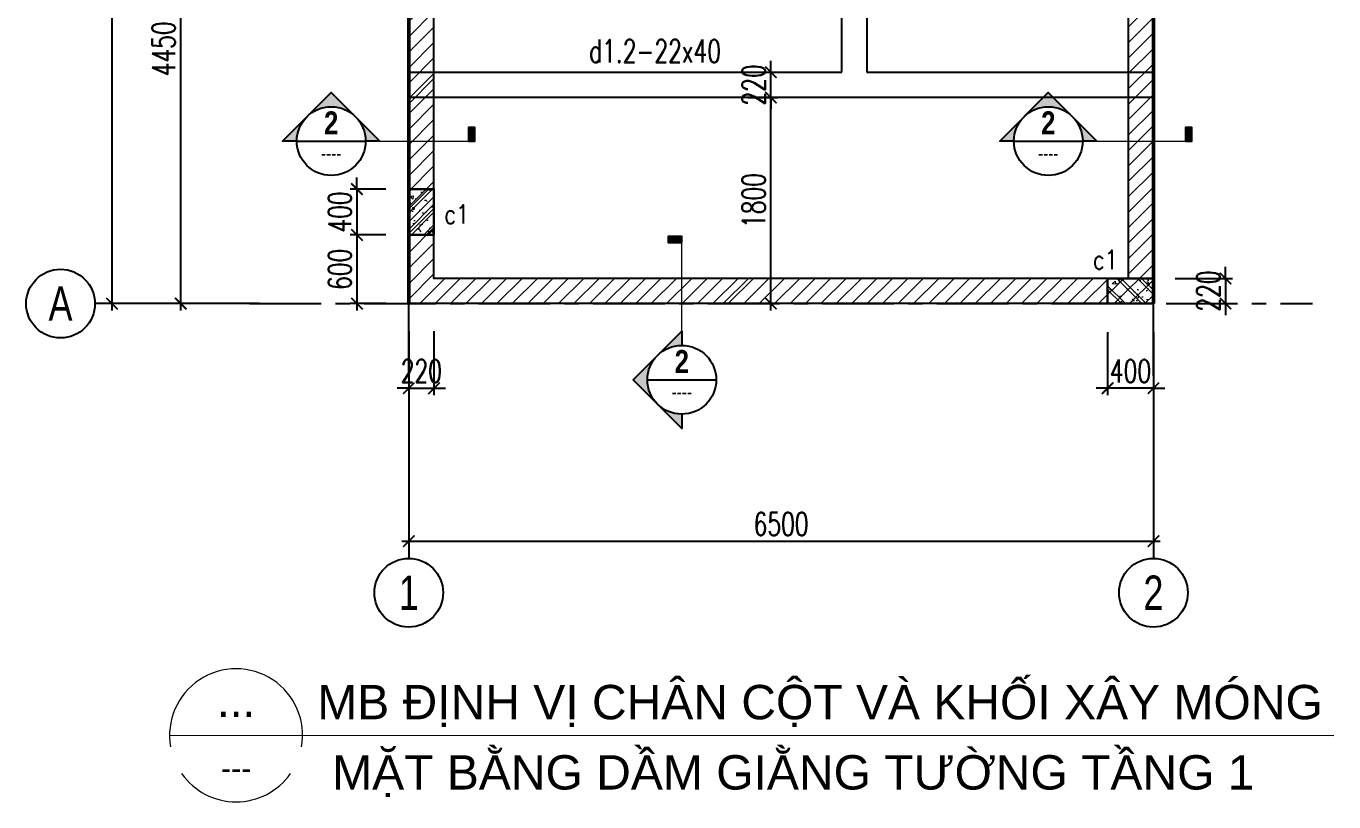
# Model space of a CAD drawing. Header units: millimetres. Extents: x -529861 to -223882, y -171969 to 61504.
# Drawn here: x -529861 to -518446, y 5233 to 12006 of the extents above; entities that cross this region are included whole.
import ezdxf
from ezdxf.enums import TextEntityAlignment as Align

# ---------------------------------------------------------------- set-up
doc = ezdxf.new("R2010")
doc.units = ezdxf.units.MM
doc.header["$LTSCALE"] = 5000
for name, pattern in [('CENTER', [2, 1.25, -0.25, 0.25, -0.25]), ('Dash', [6, 3, -3]), ('HIDDEN', [0.375, 0.25, -0.125])]:
    doc.linetypes.add(name, pattern=pattern)
doc.layers.get('Defpoints').update_dxf_attribs({"color": 143})
for name, color, linetype, lineweight in [('06- General text', 2, 'Continuous', 25), ('07- Hidden', 8, 'HIDDEN', 15), ('08- Note', 6, 'Continuous', 25), ('A-DETL-2', 1, 'Dash', 50), ('KC-COT-HATCH', 13, 'Continuous', 15), ('KC-COT-NETCAT', 2, 'Continuous', 30), ('S-Concrete', 4, 'Continuous', 25), ('S-dims', 8, 'Continuous', 18), ('S-hatch', 8, 'Continuous', 5), ('s-nomal', 32, 'Continuous', 25), ('S-text', 2, 'Continuous', 20), ('S-TEXT35', 3, 'Continuous', 30)]:
    doc.layers.add(name, color=color, linetype=linetype, lineweight=lineweight)
for name, color, linetype in [('KC ICC-COTVACH', 3, 'Continuous'), ('KCS_AXIS', 18, 'CENTER'), ('KCS_BORDER', 3, 'Continuous'), ('KCS_CHI', 1, 'Continuous'), ('KCS_DIM', 1, 'Continuous'), ('KCS_TEXT', 2, 'Continuous')]:
    doc.layers.add(name, color=color, linetype=linetype)
doc.styles.add('.VnArialH', font='')
doc.styles.add('Brief text', font='')
doc.styles.add('General text 1', font='')
doc.styles.add('s-text', font='vnsimli.shx', dxfattribs={"width": 0.7})
doc.styles.add('style1', font='arial.ttf', dxfattribs={"width": 0.75})
doc.styles.add('VNAVANTH', font='')
doc.styles.add('vnsimpli', font='vnsimli.shx', dxfattribs={"width": 0.65})
doc.styles.get('.VnArialH').set_extended_font_data('.VnArialH')
doc.styles.get('Brief text').set_extended_font_data('.VnHelvetInsH', bold=True)
doc.styles.get('General text 1').set_extended_font_data('.VnAvantH')
doc.styles.get('VNAVANTH').set_extended_font_data('.VnAvantH')
doc.dimstyles.new('1-100s', dxfattribs={"dimtxt": 200, "dimasz": 100, "dimexe": 60, "dimexo": 0, "dimgap": 50, "dimtad": 1, "dimdec": 0, "dimzin": 0, "dimdsep": 46, "dimtxsty": 's-text', "dimblk1": 'ARCHTICK', "dimblk2": 'ARCHTICK', "dimsah": 1, "dimcen": 80, "dimdle": 60, "dimclrd": 9, "dimclre": 9, "dimclrt": 2, "dimadec": 0, "dimazin": 0, "dimtfac": 0.0001, "dimtdec": 0, "dimtix": 1, "dimtmove": 1, "dimatfit": 3, "dimldrblk": 'ARCHTICK', "dimfxl": 200, "dimtolj": 1, "dimtzin": 0, "dimarcsym": 0})
pattern_1 = [(45, (173487.349945524, 123130.5743308549), (-2245.064030267288, 2245.064030267288), [])]
pattern_2 = [(45, (173487.349945524, 123130.5743308549), (-67.35192090801866, 67.35192090801866), [])]

# ---------------------------------------------------------------- blocks, each defined once
blk = doc.blocks.new('_ArchTick')
at = {"color": 0, "linetype": 'ByBlock', "const_width": 0.15}
blk.add_lwpolyline([(-0.5, -0.5), (0.5, 0.5)], dxfattribs=at)
blk = doc.blocks.new('*D1159')
at = {"layer": 'Defpoints', "color": 0, "ltscale": 1500, "transparency": 16777216}
for p in [(-30105.34346586285, -46735.67500054729), (-23605.34346586303, -46735.67500054729), (-23605.34346586303, -48211.66461847498)]:
    blk.add_point(p, dxfattribs=at)
at = {"layer": 'KCS_DIM', "color": 9, "lineweight": -2, "ltscale": 1500, "transparency": 16777216}
for p, q in [((-30105.34346586285, -46735.67500054729), (-30105.34346586285, -48271.66461847498)), ((-23605.34346586303, -46735.67500054729), (-23605.34346586303, -48271.66461847498)), ((-30165.34346586285, -48211.66461847498), (-23545.34346586303, -48211.66461847498))]:
    blk.add_line(p, q, dxfattribs=at)
at = {"layer": 'KCS_DIM', "color": 9, "lineweight": -2, "ltscale": 1500, "transparency": 16777216, "xscale": 100, "yscale": 100, "zscale": 100, "rotation": 180}
blk.add_blockref('_ArchTick', (-30105.34346586285, -48211.66461847498), dxfattribs=at)
at = {"layer": 'KCS_DIM', "color": 9, "lineweight": -2, "ltscale": 1500, "transparency": 16777216, "xscale": 100, "yscale": 100, "zscale": 100}
blk.add_blockref('_ArchTick', (-23605.34346586303, -48211.66461847498), dxfattribs=at)
at = {"layer": 'KCS_DIM', "color": 2, "ltscale": 1500, "transparency": 16777216, "insert": (-26855.34346586294, -48061.66461847498), "char_height": 200, "attachment_point": 5, "style": 's-text'}
blk.add_mtext('\\A1;6500', dxfattribs=at)
blk = doc.blocks.new('*D1160')
at = {"layer": 'Defpoints', "color": 0, "ltscale": 1500, "transparency": 16777216}
for p in [(-32095.34346586403, -41687.54595751595), (-31448.97804727098, -41687.54595751595), (-31412.17275958155, -46137.54595751592)]:
    blk.add_point(p, dxfattribs=at)
at = {"layer": 'KCS_DIM', "color": 9, "lineweight": -2, "ltscale": 1500, "transparency": 16777216}
for p, q in [((-32095.34346586403, -46197.54595751592), (-32095.34346586403, -41627.54595751595)), ((-31448.97804727098, -41687.54595751595), (-32155.34346586403, -41687.54595751595)), ((-31412.17275958155, -46137.54595751592), (-32155.34346586403, -46137.54595751592))]:
    blk.add_line(p, q, dxfattribs=at)
at = {"layer": 'KCS_DIM', "color": 9, "lineweight": -2, "ltscale": 1500, "transparency": 16777216, "xscale": 100, "yscale": 100, "zscale": 100}
for p, rotation in [((-32095.34346586403, -41687.54595751595), 90), ((-32095.34346586403, -46137.54595751592), 270)]:
    blk.add_blockref('_ArchTick', p, dxfattribs=dict(at, rotation=rotation))
at = {"layer": 'KCS_DIM', "color": 2, "ltscale": 1500, "transparency": 16777216, "insert": (-32245.34346586404, -43912.54595751592), "char_height": 200, "attachment_point": 5, "rotation": 90, "style": 's-text'}
blk.add_mtext('\\A1;4450', dxfattribs=at)
blk = doc.blocks.new('*D1161')
at = {"layer": 'Defpoints', "color": 0, "ltscale": 1500, "transparency": 16777216}
for p in [(-32095.34346586403, -39177.54595755621), (-31495.34346586293, -39177.54595755621), (-31448.97804727098, -41687.54595751595)]:
    blk.add_point(p, dxfattribs=at)
at = {"layer": 'KCS_DIM', "color": 9, "lineweight": -2, "ltscale": 1500, "transparency": 16777216}
for p, q in [((-32095.34346586403, -41747.54595751595), (-32095.34346586403, -39117.54595755621)), ((-31495.34346586293, -39177.54595755621), (-32155.34346586403, -39177.54595755621)), ((-31448.97804727098, -41687.54595751595), (-32155.34346586403, -41687.54595751595))]:
    blk.add_line(p, q, dxfattribs=at)
at = {"layer": 'KCS_DIM', "color": 9, "lineweight": -2, "ltscale": 1500, "transparency": 16777216, "xscale": 100, "yscale": 100, "zscale": 100}
for p, rotation in [((-32095.34346586403, -39177.54595755621), 90), ((-32095.34346586403, -41687.54595751595), 270)]:
    blk.add_blockref('_ArchTick', p, dxfattribs=dict(at, rotation=rotation))
at = {"layer": 'KCS_DIM', "color": 2, "ltscale": 1500, "transparency": 16777216, "insert": (-32245.34346586404, -40432.54595753607), "char_height": 200, "attachment_point": 5, "rotation": 90, "style": 's-text'}
blk.add_mtext('\\A1;2510', dxfattribs=at)
blk = doc.blocks.new('*D1162')
at = {"layer": 'Defpoints', "color": 0, "ltscale": 1500, "transparency": 16777216}
for p in [(-32095.34346586403, -34837.5459575159), (-31345.75874680614, -34837.5459575159), (-31495.34346586293, -39177.54595755621)]:
    blk.add_point(p, dxfattribs=at)
at = {"layer": 'KCS_DIM', "color": 9, "lineweight": -2, "ltscale": 1500, "transparency": 16777216}
for p, q in [((-32095.34346586403, -39237.54595755621), (-32095.34346586403, -34777.5459575159)), ((-31345.75874680614, -34837.5459575159), (-32155.34346586403, -34837.5459575159)), ((-31495.34346586293, -39177.54595755621), (-32155.34346586403, -39177.54595755621))]:
    blk.add_line(p, q, dxfattribs=at)
at = {"layer": 'KCS_DIM', "color": 9, "lineweight": -2, "ltscale": 1500, "transparency": 16777216, "xscale": 100, "yscale": 100, "zscale": 100}
for p, rotation in [((-32095.34346586403, -34837.5459575159), 90), ((-32095.34346586403, -39177.54595755621), 270)]:
    blk.add_blockref('_ArchTick', p, dxfattribs=dict(at, rotation=rotation))
at = {"layer": 'KCS_DIM', "color": 2, "ltscale": 1500, "transparency": 16777216, "insert": (-32245.34346586404, -37007.54595753604), "char_height": 200, "attachment_point": 5, "rotation": 90, "style": 's-text'}
blk.add_mtext('\\A1;4340', dxfattribs=at)
blk = doc.blocks.new('*D1163')
at = {"layer": 'Defpoints', "color": 0, "ltscale": 1500, "transparency": 16777216}
for p in [(-32695.34346586415, -34837.54595759655), (-31495.34346586293, -34837.54595759655), (-31495.34346586293, -46137.54595755624)]:
    blk.add_point(p, dxfattribs=at)
at = {"layer": 'KCS_DIM', "color": 9, "lineweight": -2, "ltscale": 1500, "transparency": 16777216}
for p, q in [((-32695.34346586415, -46197.54595755624), (-32695.34346586415, -34777.54595759655)), ((-31495.34346586293, -34837.54595759655), (-32755.34346586415, -34837.54595759655)), ((-31495.34346586293, -46137.54595755624), (-32755.34346586415, -46137.54595755624))]:
    blk.add_line(p, q, dxfattribs=at)
at = {"layer": 'KCS_DIM', "color": 9, "lineweight": -2, "ltscale": 1500, "transparency": 16777216, "xscale": 100, "yscale": 100, "zscale": 100}
for p, rotation in [((-32695.34346586415, -34837.54595759655), 90), ((-32695.34346586415, -46137.54595755624), 270)]:
    blk.add_blockref('_ArchTick', p, dxfattribs=dict(at, rotation=rotation))
at = {"layer": 'KCS_DIM', "color": 2, "ltscale": 1500, "transparency": 16777216, "insert": (-32845.34346586415, -40487.54595757638), "char_height": 200, "attachment_point": 5, "rotation": 90, "style": 's-text'}
blk.add_mtext('\\A1;11300', dxfattribs=at)
blk = doc.blocks.new('*U935')
at = {"layer": 'KC-COT-HATCH'}
h = blk.add_hatch(dxfattribs=at)
h.set_pattern_fill('CHAU-02', color=256, scale=30, pattern_type=2)
h.set_pattern_definition([(49.99999999999999, (-758.4432547455838, -466.9000352710326), (215.178054780226, -18.82564049477853), [22.5, -247.5]), (355, (-758.4432547455838, -466.9000352710326), (-41.6254000839, 225.6576401100035), [18, -198]), (100.4514, (-740.5117507455836, -468.4688372710326), (173.5528145142065, 206.8318626182861), [19.122057, -210.3426336]), (46.18420000000001, (-758.4432547455838, -406.9000352710326), (320.1723145876933, -49.65570429870542), [33.75, -371.25]), (96.6356, (-731.7622312455837, -411.0380273710326), (280.398811664611, 292.2353612701325), [28.6830864, -315.5139]), (351.1842, (-758.4432547455838, -406.9000352710326), (280.3985835400882, 292.2355802775974), [27, -297]), (21, (-728.4432547455838, -421.9000352710326), (179.0721156355385, -120.7856671996016), [22.5, -247.5]), (226, (-728.4432547455838, -421.9000352710326), (201.5646367418057, -109.6619427481773), [17.99999999999997, -197.9999999999998]), (71.4514, (-713.5205848455837, -431.9655170710327), (252.066788574447, 96.75914901298572), [19.122057, -210.3426336]), (67.5, (-758.4432547455838, -466.9000352710326), (-46.77485499136161, 88.31233855207942), [0, -195.6, 0, -201, 0, -198.75]), (4.500000000000006, (-758.4432547455838, -466.9000352710326), (85.00527716362008, 114.0309565615238), [0, -114.6, 0, -191.1, 0, -75.75]), (327.5, (-825.3432547455836, -466.9000352710326), (160.1467308517227, -6.766461520313927), [0, -75, 0, -234, 0, -310.5]), (317.5, (-855.3432547455836, -466.9000352710326), (174.9558508027159, 30.03149469969532), [0, -97.5, 0, -155.4, 0, -220.5]), (315, (-758.4432547455838, -466.9000352710326), (90.15611460128481, 90.15611460128481), []), (315, (-758.4432547455838, -430.1500352710326), (90.15611460128481, 90.15611460128481), [])])
h.paths.add_polyline_path([(-110.0000000000002, 200.0000000000001), (-110.0000000000002, -199.9999999999999), (109.9999999999998, -199.9999999999999), (109.9999999999998, 200.0000000000001)])
at = {"layer": 'KC-COT-NETCAT'}
blk.add_lwpolyline([(-110.0000000000002, -199.9999999999999), (109.9999999999998, -199.9999999999999), (109.9999999999998, 200.0000000000001), (-110.0000000000002, 200.0000000000001)], close=True, dxfattribs=at)
blk = doc.blocks.new('MB giang tuong lka1')
at = {"layer": 'S-hatch', "linetype": 'ByBlock', "ltscale": 1500}
h = blk.add_hatch(dxfattribs=at)
h.set_pattern_fill('ANSI31', color=256, scale=1000)
h.set_pattern_definition(pattern_1)
h.paths.add_polyline_path([(220, -220), (6280.000000000058, -220), (6280.000000000058, -11080), (220, -11080)], flags=16)
h.paths.add_polyline_path([(0, 0), (6500.000000000058, 0), (6500.000000000058, -11300), (0, -11300)])
h = blk.add_hatch(dxfattribs=at)
h.set_pattern_fill('ANSI31', color=256, scale=1000)
h.set_pattern_definition(pattern_1)
h.paths.add_polyline_path([(220, -220), (6280.000000000058, -220), (6280.000000000058, -11080), (220, -11080)], flags=16)
h.paths.add_polyline_path([(0, 0), (6500.000000000058, 0), (6500.000000000058, -11300), (0, -11300)])
h = blk.add_hatch(dxfattribs=at)
h.set_pattern_fill('ANSI31', color=256, scale=30)
h.set_pattern_definition(pattern_2)
h.paths.add_polyline_path([(220, -220), (6280.000000000058, -220), (6280.000000000058, -11080), (220, -11080)], flags=16)
h.paths.add_polyline_path([(0, 0), (6500.000000000058, 0), (6500.000000000058, -11300), (0, -11300)])
h = blk.add_hatch(dxfattribs=at)
h.set_pattern_fill('ANSI31', color=256, scale=30)
h.set_pattern_definition(pattern_2)
h.paths.add_polyline_path([(220, -4230.000000000029), (720, -4230.000000000029), (720, -4450.000000000029), (220, -4450.000000000029)])
h = blk.add_hatch(dxfattribs=at)
h.set_pattern_fill('ANSI31', color=256, scale=30)
h.set_pattern_definition(pattern_2)
h.paths.add_polyline_path([(3184.999999999796, -4230.000000000029), (6279.999999999796, -4230.000000000029), (6279.999999999796, -4450.000000000029), (3184.999999999796, -4450.000000000029)])
h = blk.add_hatch(dxfattribs=at)
h.set_pattern_fill('ANSI31', color=256, scale=30)
h.set_pattern_definition([(45, (173487.349945524, 120620.5743308549), (-67.35192090801866, 67.35192090801866), [])])
h.paths.add_polyline_path([(3184.999999999796, -6740.000000000015), (6279.999999999825, -6740), (6279.999999999825, -6960), (3184.999999999796, -6960.000000000015)])
at = {"layer": 'S-Concrete'}
for points in [[(3484.999999999796, -3340.000000000029), (3484.999999999796, -3120.000000000029), (6499.999999999825, -3120.000000000029), (6499.999999999825, -3340.000000000029), (3704.999999999796, -3340.000000000029)], [(219.9999999997672, -3350), (369.9999999997672, -3350), (369.9999999997381, -4450.000000000015), (519.9999999997381, -4450.000000000015), (519.9999999997381, -3240.000000000029), (519.9999999997381, -3200.000000000029), (0, -3200.000000000029), (0, -3350), (219.9999999997672, -3350)], [(3704.999999999796, -3340.000000000029), (3704.999999999796, -6960), (3484.999999999796, -6960), (3484.999999999796, -3340.000000000029)], [(3779.663092774164, -9280.00000000003), (3779.663092774164, -6740), (3999.663092774164, -6740), (3999.663092774164, -9280.00000000003)], [(3999.663092774164, -9280.00000000003), (6500.000000000058, -9280.00000000003), (6500.000000000058, -9500.00000000003), (-2.328306436538696e-10, -9500), (-2.328306436538696e-10, -9280), (3779.663092774164, -9280.00000000003)]]:
    blk.add_lwpolyline(points, dxfattribs=at)
at = {"layer": 's-nomal'}
for points in [[(0, 0), (6500.000000000058, 0), (6500.000000000058, -11300), (0, -11300)], [(220, -220), (6280.000000000058, -220), (6280.000000000058, -11080), (220, -11080)]]:
    blk.add_lwpolyline(points, close=True, dxfattribs=at)
at = {"layer": 's-nomal', "linetype": 'ByBlock', "ltscale": 1500}
for points in [[(220, -4230.000000000029), (720, -4230.000000000029), (720, -4450.000000000029), (220, -4450.000000000029)], [(3184.999999999796, -6739.999999999985), (6279.999999999825, -6740), (6279.999999999825, -6960), (3184.999999999796, -6959.999999999985)]]:
    blk.add_lwpolyline(points, close=True, dxfattribs=at)
blk.add_lwpolyline([(3184.999999999796, -4230.000000000029), (6279.999999999796, -4230.000000000029), (6279.999999999796, -4450.000000000029), (3184.999999999796, -4450.000000000029), (3184.999999999796, -4230.000000000029), (3184.999999999796, -4450.000000000029)], dxfattribs=at)
blk = doc.blocks.new('*D1574')
at = {"layer": 'Defpoints', "color": 0, "linetype": 'ByBlock', "ltscale": 1500, "transparency": 16777216}
for p in [(-526722.0496760473, 10583.15548836588), (-526973.1480955823, 10183.15548836588), (-526722.0496760473, 10183.15548836588)]:
    blk.add_point(p, dxfattribs=at)
at = {"layer": 'S-dims', "color": 9, "linetype": 'ByBlock', "lineweight": -2, "ltscale": 1500, "transparency": 16777216}
for p, q in [((-526973.1480955823, 10583.15548836588), (-526973.1480955823, 10683.15548836588)), ((-526722.0496760473, 10583.15548836588), (-527033.1480955823, 10583.15548836588)), ((-526973.1480955823, 10583.15548836588), (-526973.1480955823, 10183.15548836588)), ((-526722.0496760473, 10183.15548836588), (-527033.1480955823, 10183.15548836588)), ((-526973.1480955823, 10183.15548836588), (-526973.1480955823, 10083.15548836588))]:
    blk.add_line(p, q, dxfattribs=at)
at = {"layer": 'S-dims', "color": 9, "linetype": 'ByBlock', "lineweight": -2, "ltscale": 1500, "transparency": 16777216, "xscale": 100, "yscale": 100, "zscale": 100}
for p, rotation in [((-526973.1480955823, 10583.15548836588), 270), ((-526973.1480955823, 10183.15548836588), 90)]:
    blk.add_blockref('_ArchTick', p, dxfattribs=dict(at, rotation=rotation))
at = {"layer": 'S-dims', "color": 2, "linetype": 'ByBlock', "ltscale": 1500, "transparency": 16777216, "insert": (-527123.1480955821, 10383.15548836603), "char_height": 200, "attachment_point": 5, "rotation": 90, "style": 's-text'}
blk.add_mtext('\\A1;400', dxfattribs=at)
blk = doc.blocks.new('*D1575')
at = {"layer": 'Defpoints', "color": 0, "linetype": 'ByBlock', "ltscale": 1500, "transparency": 16777216}
for p in [(-526722.0496760473, 10183.15548836588), (-526973.1480955824, 9583.155488486835), (-526722.0496760473, 9583.155488486835)]:
    blk.add_point(p, dxfattribs=at)
at = {"layer": 'S-dims', "color": 9, "linetype": 'ByBlock', "lineweight": -2, "ltscale": 1500, "transparency": 16777216}
for p, q in [((-526722.0496760473, 10183.15548836588), (-527033.1480955824, 10183.15548836588)), ((-526973.1480955824, 10243.15548836588), (-526973.1480955824, 9523.155488486835)), ((-526722.0496760473, 9583.155488486835), (-527033.1480955824, 9583.155488486835))]:
    blk.add_line(p, q, dxfattribs=at)
at = {"layer": 'S-dims', "color": 9, "linetype": 'ByBlock', "lineweight": -2, "ltscale": 1500, "transparency": 16777216, "xscale": 100, "yscale": 100, "zscale": 100}
for p, rotation in [((-526973.1480955824, 10183.15548836588), 90), ((-526973.1480955824, 9583.155488486835), 270)]:
    blk.add_blockref('_ArchTick', p, dxfattribs=dict(at, rotation=rotation))
at = {"layer": 'S-dims', "color": 2, "linetype": 'ByBlock', "ltscale": 1500, "transparency": 16777216, "insert": (-527123.1480955823, 9883.155488426504), "char_height": 200, "attachment_point": 5, "rotation": 90, "style": 's-text'}
blk.add_mtext('\\A1;600', dxfattribs=at)
blk = doc.blocks.new('*D1576')
at = {"layer": 'Defpoints', "color": 0, "linetype": 'ByBlock', "ltscale": 1500, "transparency": 16777216}
for p in [(-526521.0094672644, 9341.589578875159), (-526301.0094672644, 9341.589578875159), (-526301.0094672644, 8844.501605584686)]:
    blk.add_point(p, dxfattribs=at)
at = {"layer": 'S-dims', "color": 9, "linetype": 'ByBlock', "lineweight": -2, "ltscale": 1500, "transparency": 16777216}
for p, q in [((-526521.0094672644, 9341.589578875159), (-526521.0094672644, 8784.501605584686)), ((-526301.0094672644, 9341.589578875159), (-526301.0094672644, 8784.501605584686)), ((-526521.0094672644, 8844.501605584686), (-526621.0094672644, 8844.501605584686)), ((-526521.0094672644, 8844.501605584686), (-526301.0094672644, 8844.501605584686)), ((-526301.0094672644, 8844.501605584686), (-526201.0094672644, 8844.501605584686))]:
    blk.add_line(p, q, dxfattribs=at)
at = {"layer": 'S-dims', "color": 9, "linetype": 'ByBlock', "lineweight": -2, "ltscale": 1500, "transparency": 16777216, "xscale": 100, "yscale": 100, "zscale": 100}
blk.add_blockref('_ArchTick', (-526521.0094672644, 8844.501605584686), dxfattribs=at)
at = {"layer": 'S-dims', "color": 9, "linetype": 'ByBlock', "lineweight": -2, "ltscale": 1500, "transparency": 16777216, "xscale": 100, "yscale": 100, "zscale": 100, "rotation": 180}
blk.add_blockref('_ArchTick', (-526301.0094672644, 8844.501605584686), dxfattribs=at)
at = {"layer": 'S-dims', "color": 2, "linetype": 'ByBlock', "ltscale": 1500, "transparency": 16777216, "insert": (-526411.0094672644, 8994.501605584686), "char_height": 200, "attachment_point": 5, "style": 's-text'}
blk.add_mtext('\\A1;220', dxfattribs=at)
blk = doc.blocks.new('*D1583')
at = {"layer": 'Defpoints', "color": 0, "linetype": 'ByBlock', "ltscale": 1500, "transparency": 16777216}
for p in [(-519830.1864884713, 9803.155488486835), (-519830.1864884713, 9583.155488486835), (-519391.4022318387, 9583.155488486835)]:
    blk.add_point(p, dxfattribs=at)
at = {"layer": 'S-dims', "color": 9, "linetype": 'ByBlock', "lineweight": -2, "ltscale": 1500, "transparency": 16777216}
for p, q in [((-519391.4022318387, 9803.155488486835), (-519391.4022318387, 9903.155488486835)), ((-519830.1864884713, 9803.155488486835), (-519331.4022318387, 9803.155488486835)), ((-519391.4022318387, 9803.155488486835), (-519391.4022318387, 9583.155488486835)), ((-519830.1864884713, 9583.155488486835), (-519331.4022318387, 9583.155488486835)), ((-519391.4022318387, 9583.155488486835), (-519391.4022318387, 9483.155488486835))]:
    blk.add_line(p, q, dxfattribs=at)
at = {"layer": 'S-dims', "color": 9, "linetype": 'ByBlock', "lineweight": -2, "ltscale": 1500, "transparency": 16777216, "xscale": 100, "yscale": 100, "zscale": 100}
for p, rotation in [((-519391.4022318387, 9803.155488486835), 270), ((-519391.4022318387, 9583.155488486835), 90)]:
    blk.add_blockref('_ArchTick', p, dxfattribs=dict(at, rotation=rotation))
at = {"layer": 'S-dims', "color": 2, "linetype": 'ByBlock', "ltscale": 1500, "transparency": 16777216, "insert": (-519541.4022318386, 9693.155488486978), "char_height": 200, "attachment_point": 5, "rotation": 90, "style": 's-text'}
blk.add_mtext('\\A1;220', dxfattribs=at)
blk = doc.blocks.new('*D1584')
at = {"layer": 'Defpoints', "color": 0, "linetype": 'ByBlock', "ltscale": 1500, "transparency": 16777216}
for p in [(-520421.0094672645, 9333.211839938587), (-520021.0094672643, 9333.211839938587), (-520421.0094672645, 8844.501605584686)]:
    blk.add_point(p, dxfattribs=at)
at = {"layer": 'S-dims', "color": 9, "linetype": 'ByBlock', "lineweight": -2, "ltscale": 1500, "transparency": 16777216}
for p, q in [((-520421.0094672645, 9333.211839938587), (-520421.0094672645, 8784.501605584686)), ((-520021.0094672643, 9333.211839938587), (-520021.0094672643, 8784.501605584686)), ((-520421.0094672645, 8844.501605584686), (-520521.0094672645, 8844.501605584686)), ((-520021.0094672643, 8844.501605584686), (-520421.0094672645, 8844.501605584686)), ((-520021.0094672643, 8844.501605584686), (-519921.0094672643, 8844.501605584686))]:
    blk.add_line(p, q, dxfattribs=at)
at = {"layer": 'S-dims', "color": 9, "linetype": 'ByBlock', "lineweight": -2, "ltscale": 1500, "transparency": 16777216, "xscale": 100, "yscale": 100, "zscale": 100}
blk.add_blockref('_ArchTick', (-520421.0094672645, 8844.501605584686), dxfattribs=at)
at = {"layer": 'S-dims', "color": 9, "linetype": 'ByBlock', "lineweight": -2, "ltscale": 1500, "transparency": 16777216, "xscale": 100, "yscale": 100, "zscale": 100, "rotation": 180}
blk.add_blockref('_ArchTick', (-520021.0094672643, 8844.501605584686), dxfattribs=at)
at = {"layer": 'S-dims', "color": 2, "linetype": 'ByBlock', "ltscale": 1500, "transparency": 16777216, "insert": (-520221.0094672644, 8994.501605584686), "char_height": 200, "attachment_point": 5, "style": 's-text'}
blk.add_mtext('\\A1;400', dxfattribs=at)
blk = doc.blocks.new('*U942')
at = {"layer": '08- Note'}
blk.add_hatch(color=256, dxfattribs=at).paths.add_polyline_path([(2.184160651352826e-10, 23.97891921335241), (2.18422214200549e-10, 25.05254350513124), (-2.399999999813003, 25.05254350513126), (-2.39999999981301, 23.9789192133524)])
h = blk.add_hatch(color=256, dxfattribs=at)
h.paths.add_polyline_path([(-8.485281374021273, -2.295988136800585e-10), (-4.24264068688788, -4.242640687343714, -0.1989123673796904), (-5.999999999780815, -2.220102405836579e-10, -0.1989123673796165), (-4.24264068690602, 4.242640686905501)])
h.paths.add_polyline_path([(2.546099180613115e-10, -8.485281374467494), (2.492950817193429e-10, -6.000000000217371, -0.1989123673800045), (-4.24264068688788, -4.242640687344283)])
h.paths.add_polyline_path([(-4.24264068690602, 4.242640686905501, -0.1989123673800453), (2.236421633674459e-10, 5.999999999799005), (2.171904586482613e-10, 8.48528137404799)])
at = {"ltscale": 500}
blk.add_line((2.183130928492458e-10, 5.999999999803553), (2.184222142005506e-10, 25.05254350513124), dxfattribs=at)
at = {"layer": '08- Note'}
blk.add_line((-6.000000000021828, 0), (6.000000000021828, 0), dxfattribs=at)
blk.add_lwpolyline([(2.184160651352826e-10, 23.97891921335241), (2.18422214200549e-10, 25.05254350513124), (-2.399999999813003, 25.05254350513126), (-2.39999999981301, 23.9789192133524)], close=True, dxfattribs=at)
blk.add_lwpolyline([(2.492950817193429e-10, -6.000000000217371), (2.546099180613115e-10, -8.485281374466926), (-8.48528137402241, -2.295988136800587e-10), (2.183273270254777e-10, 8.485281374048558), (2.236421633674459e-10, 5.999999999799005)], dxfattribs=at)
blk.add_circle((0, 0), 6.000000000008123, dxfattribs=at)
at = {"layer": '06- General text', "style": 'Brief text', "width": 0.8}
blk.add_attdef('VIEW-NUMBER', text='', height=4, dxfattribs=at).set_placement((0, 0), align=Align.BOTTOM_CENTER)
at = {"layer": '06- General text', "style": 'General text 1', "width": 0.8}
blk.add_attdef('SHEET-NUMBER', text='', height=2.5, dxfattribs=at).set_placement((0, -0.8735977943960904), align=Align.TOP_CENTER)
blk = doc.blocks.new('*U945')
at = {"layer": '08- Note'}
h = blk.add_hatch(color=256, dxfattribs=at)
h.paths.add_polyline_path([(7.656031923859189e-10, 8.485281374021273), (-4.242640686627834, 4.242640687167202, -0.1989123673796904), (6.095685653141761e-10, 5.999999999780815, -0.1989123673796165), (4.242640687621381, 4.242640686626697)])
h.paths.add_polyline_path([(-8.485281374030937, 3.040346311544249e-10), (-5.999999999780814, 1.457262673276138e-10, -0.1989123673800045), (-4.242640686628403, 4.242640687167202)])
h.paths.add_polyline_path([(4.242640687621381, 4.242640686626697, -0.1989123673800453), (6.000000000235563, -6.18663512250606e-10), (8.485281374484547, -7.75835007700126e-10)])
blk.add_hatch(color=256, dxfattribs=at).paths.add_polyline_path([(23.97891921378897, -1.797113567462106e-09), (25.0525435055678, -1.867803802530631e-09), (25.05254350572583, 2.399999998163622), (23.97891921394697, 2.399999998234313)])
at = {"ltscale": 500}
blk.add_line((6.00000000024011, -6.133344417327052e-10), (25.0525435055678, -1.867803802530633e-09), dxfattribs=at)
at = {"layer": '08- Note'}
blk.add_line((-6.000000000021828, 0), (6.000000000021828, 0), dxfattribs=at)
blk.add_lwpolyline([(-5.999999999780814, 1.457262673276138e-10), (-8.485281374030368, 3.040346311543875e-10), (7.656031923859936e-10, 8.48528137402241), (8.485281374485115, -7.769718760773798e-10), (6.000000000235563, -6.18663512250606e-10)], dxfattribs=at)
blk.add_lwpolyline([(23.97891921378897, -1.797113567462106e-09), (25.0525435055678, -1.867803802530631e-09), (25.05254350572583, 2.399999998163622), (23.97891921394697, 2.399999998234313)], close=True, dxfattribs=at)
blk.add_circle((0, 0), 6.000000000008123, dxfattribs=at)
at = {"layer": '06- General text', "style": 'Brief text', "width": 0.8}
blk.add_attdef('VIEW-NUMBER', text='', height=4, dxfattribs=at).set_placement((0, 0), align=Align.BOTTOM_CENTER)
at = {"layer": '06- General text', "style": 'General text 1', "width": 0.8}
blk.add_attdef('SHEET-NUMBER', text='', height=2.5, dxfattribs=at).set_placement((0, -0.8735977943960904), align=Align.TOP_CENTER)
blk = doc.blocks.new('*U946')
at = {"layer": '08- Note'}
h = blk.add_hatch(color=256, dxfattribs=at)
h.paths.add_polyline_path([(7.656031923859189e-10, 8.485281374021273), (-4.242640686627834, 4.242640687167202, -0.1989123673796904), (6.095685653141761e-10, 5.999999999780815, -0.1989123673796165), (4.242640687621381, 4.242640686626697)])
h.paths.add_polyline_path([(-8.485281374030937, 3.040346311544249e-10), (-5.999999999780814, 1.457262673276138e-10, -0.1989123673800045), (-4.242640686628403, 4.242640687167202)])
h.paths.add_polyline_path([(4.242640687621381, 4.242640686626697, -0.1989123673800453), (6.000000000235563, -6.18663512250606e-10), (8.485281374484547, -7.75835007700126e-10)])
blk.add_hatch(color=256, dxfattribs=at).paths.add_polyline_path([(23.97891921378897, -1.797113567462106e-09), (25.0525435055678, -1.867803802530631e-09), (25.05254350572583, 2.399999998163622), (23.97891921394697, 2.399999998234313)])
at = {"ltscale": 500}
blk.add_line((6.00000000024011, -6.133344417327052e-10), (25.0525435055678, -1.867803802530633e-09), dxfattribs=at)
at = {"layer": '08- Note'}
blk.add_line((-6.000000000021828, 0), (6.000000000021828, 0), dxfattribs=at)
blk.add_lwpolyline([(-5.999999999780814, 1.457262673276138e-10), (-8.485281374030368, 3.040346311543875e-10), (7.656031923859936e-10, 8.48528137402241), (8.485281374485115, -7.769718760773798e-10), (6.000000000235563, -6.18663512250606e-10)], dxfattribs=at)
blk.add_lwpolyline([(23.97891921378897, -1.797113567462106e-09), (25.0525435055678, -1.867803802530631e-09), (25.05254350572583, 2.399999998163622), (23.97891921394697, 2.399999998234313)], close=True, dxfattribs=at)
blk.add_circle((0, 0), 6.000000000008123, dxfattribs=at)
at = {"layer": '06- General text', "style": 'Brief text', "width": 0.8}
blk.add_attdef('VIEW-NUMBER', text='', height=4, dxfattribs=at).set_placement((0, 0), align=Align.BOTTOM_CENTER)
at = {"layer": '06- General text', "style": 'General text 1', "width": 0.8}
blk.add_attdef('SHEET-NUMBER', text='', height=2.5, dxfattribs=at).set_placement((0, -0.8735977943960904), align=Align.TOP_CENTER)
blk = doc.blocks.new('*D1592')
at = {"layer": 'Defpoints', "color": 0, "linetype": 'ByBlock', "ltscale": 1500, "transparency": 16777216}
for p in [(-523560.9581692455, 11383.15548836589), (-523360.3719574148, 11383.15548836589), (-523666.531365404, 9583.155488486835)]:
    blk.add_point(p, dxfattribs=at)
at = {"layer": 'S-dims', "color": 9, "linetype": 'ByBlock', "lineweight": -2, "ltscale": 1500, "transparency": 16777216}
for p, q in [((-523360.3719574148, 9523.155488486835), (-523360.3719574148, 11443.15548836589)), ((-523560.9581692455, 11383.15548836589), (-523300.3719574148, 11383.15548836589)), ((-523666.531365404, 9583.155488486835), (-523300.3719574148, 9583.155488486835))]:
    blk.add_line(p, q, dxfattribs=at)
at = {"layer": 'S-dims', "color": 9, "linetype": 'ByBlock', "lineweight": -2, "ltscale": 1500, "transparency": 16777216, "xscale": 100, "yscale": 100, "zscale": 100}
for p, rotation in [((-523360.3719574148, 11383.15548836589), 90), ((-523360.3719574148, 9583.155488486835), 270)]:
    blk.add_blockref('_ArchTick', p, dxfattribs=dict(at, rotation=rotation))
at = {"layer": 'S-dims', "color": 2, "linetype": 'ByBlock', "ltscale": 1500, "transparency": 16777216, "insert": (-523510.3719574147, 10483.15548842651), "char_height": 200, "attachment_point": 5, "rotation": 90, "style": 's-text'}
blk.add_mtext('\\A1;1800', dxfattribs=at)
blk = doc.blocks.new('*D1593')
at = {"layer": 'Defpoints', "color": 0, "linetype": 'ByBlock', "ltscale": 1500, "transparency": 16777216}
for p in [(-523603.188162926, 11603.15548836589), (-523360.3719574149, 11603.15548836589), (-523560.9581692455, 11383.15548836589)]:
    blk.add_point(p, dxfattribs=at)
at = {"layer": 'S-dims', "color": 9, "linetype": 'ByBlock', "lineweight": -2, "ltscale": 1500, "transparency": 16777216}
for p, q in [((-523360.3719574149, 11603.15548836589), (-523360.3719574149, 11703.15548836589)), ((-523603.188162926, 11603.15548836589), (-523300.3719574149, 11603.15548836589)), ((-523360.3719574149, 11383.15548836589), (-523360.3719574149, 11603.15548836589)), ((-523560.9581692455, 11383.15548836589), (-523300.3719574149, 11383.15548836589)), ((-523360.3719574149, 11383.15548836589), (-523360.3719574149, 11283.15548836589))]:
    blk.add_line(p, q, dxfattribs=at)
at = {"layer": 'S-dims', "color": 9, "linetype": 'ByBlock', "lineweight": -2, "ltscale": 1500, "transparency": 16777216, "xscale": 100, "yscale": 100, "zscale": 100}
for p, rotation in [((-523360.3719574149, 11603.15548836589), 270), ((-523360.3719574149, 11383.15548836589), 90)]:
    blk.add_blockref('_ArchTick', p, dxfattribs=dict(at, rotation=rotation))
at = {"layer": 'S-dims', "color": 2, "linetype": 'ByBlock', "ltscale": 1500, "transparency": 16777216, "insert": (-523510.3719574148, 11493.15548836604), "char_height": 200, "attachment_point": 5, "rotation": 90, "style": 's-text'}
blk.add_mtext('\\A1;220', dxfattribs=at)
blk = doc.blocks.new('*U948')
blk.add_line((1.00364818687926, 0.0041041847255062), (159.0969216659358, -2.528667125689387e-12))
for major_axis, ratio, start_param, end_param in [((9.036144578272506, 0.003305663733417841), 0.9999999985452653, -0.1766373959880079, 3.316766794115412), ((-9.036143618278757, 0.005317582842727809), 0.9999999985453222, 0.6128268266196271, 2.529211183375953)]:
    blk.add_ellipse((10.0397933595124, 0.003672959700233425), major_axis=major_axis, ratio=ratio, start_param=start_param, end_param=end_param)
at = {"layer": 'S-TEXT35', "style": 'VNAVANTH'}
for tag, p in [('VIET_NAME', (21.6372146121098, 3.328628873367961)), ('ENGLISH_NAME', (21.6372146121098, -7.828627578268879))]:
    blk.add_attdef(tag, p, '', height=5, dxfattribs=at)
for tag, height, p in [('VIEW-NUMBER', 5, (10.04016064258418, 1.499999999999151)), ('SHEET_NUMBER', 2.5, (10.03648768282664, -5.000000000000849))]:
    blk.add_attdef(tag, text='', height=height, dxfattribs=at).set_placement(p, align=Align.CENTER)
blk = doc.blocks.new('2-LUOI TRUC')
at = {"layer": 'KCS_AXIS', "ltscale": 0.1}
for p, q in [((-30105.34346586303, -46766.54382074761), (-30105.34346586303, -33447.5459575562)), ((-23605.34346586291, -46766.54382074761), (-23605.34346586291, -33447.5459575562)), ((-31495.34346586291, -34837.54595751589), (-22215.34346586291, -34837.54595751589)), ((-31495.34346586291, -39177.5459575562), (-22215.34346586291, -39177.5459575562)), ((-31495.34346586291, -41687.54595751593), (-22215.34346586291, -41687.54595751593)), ((-31495.34346586291, -46137.54595751589), (-22215.34346586291, -46137.54595751589))]:
    blk.add_line(p, q, dxfattribs=at)
at = {"layer": 'KCS_CHI', "ltscale": 1500}
for p, q in [((-32695.34346586291, -34837.54595751589), (-32845.34346586291, -34837.54595751589)), ((-32695.34346586291, -39177.5459575562), (-32845.34346586291, -39177.5459575562)), ((-32695.34346586291, -41687.54595751593), (-32845.34346586291, -41687.54595751593)), ((-32695.34346586291, -46137.54595751589), (-32845.34346586291, -46137.54595751589)), ((-30105.34346586285, -48211.66461847498), (-30105.34346586285, -48361.66461847498)), ((-23605.34346586303, -48211.66461847498), (-23605.34346586303, -48361.66461847498))]:
    blk.add_line(p, q, dxfattribs=at)
for centre in [(-33145.34346586291, -34837.54595751589), (-33145.34346586291, -39177.5459575562), (-33145.34346586291, -41687.54595751593), (-33145.34346586291, -46137.54595751589), (-30105.34346586303, -48661.66461847498), (-23605.34346586291, -48661.66461847498)]:
    blk.add_circle(centre, 300, dxfattribs=at)
at = {"layer": 'KCS_TEXT', "color": 4, "ltscale": 1500, "style": 'style1', "width": 0.75}
for s, p in [('D', (-33145.34346586291, -34837.54595751589)), ('C', (-33145.34346586291, -39177.5459575562)), ('B', (-33145.34346586291, -41687.54595751593)), ('A', (-33145.34346586291, -46137.54595751589)), ('1', (-30105.34346586303, -48661.66461847498)), ('2', (-23605.34346586291, -48661.66461847498))]:
    blk.add_text(s, height=300, dxfattribs=at).set_placement(p, align=Align.MIDDLE_CENTER)
at = {"layer": 'KCS_DIM', "ltscale": 1500}
for base, p1, p2, picture, middle in [((-32695.34346586415, -34837.54595759655), (-31495.34346586291, -46137.54595755623), (-31495.34346586291, -34837.54595759654), '*D1163', (-32845.34346586415, -40487.54595757638)), ((-32095.34346586403, -34837.5459575159), (-31495.34346586291, -39177.5459575562), (-31345.75874680612, -34837.54595751589), '*D1162', (-32245.34346586404, -37007.54595753604)), ((-32095.34346586403, -39177.54595755621), (-31448.97804727097, -41687.54595751593), (-31495.34346586291, -39177.5459575562), '*D1161', (-32245.34346586404, -40432.54595753607)), ((-32095.34346586403, -41687.54595751595), (-31412.17275958153, -46137.5459575159), (-31448.97804727097, -41687.54595751593), '*D1160', (-32245.34346586404, -43912.54595751592))]:
    dim = blk.add_linear_dim(base=base, p1=p1, p2=p2, angle=90, dimstyle='1-100s', dxfattribs=at)
    dim.commit()
    dim.dimension.update_dxf_attribs({"geometry": picture, "text_midpoint": middle})
dim = blk.add_linear_dim(base=(-23605.34346586303, -48211.66461847498), p1=(-30105.34346586285, -46735.67500054729), p2=(-23605.34346586303, -46735.67500054729), dimstyle='1-100s', dxfattribs=at)
dim.commit()
dim.dimension.update_dxf_attribs({"geometry": '*D1159', "text_midpoint": (-26855.34346586294, -48061.66461847498)})
blk = doc.blocks.new('2-MBC')
at = {"layer": 'KC ICC-COTVACH'}
for p, xscale, rotation in [((89.99999999988358, 11079.99999995966), -1.000000000000001, 90), ((6189.999999999825, 11079.99999995964), -1.000000000000001, 90), ((5.413312464952469e-09, 6939.999999973821), -1, 180), ((6279.999999999825, 6939.999999973821), -1, 180), ((5.820766091346741e-11, 4139.999999919339), -1, 180), ((6279.999999999825, 4139.999999922031), -1, 180), ((-5.820766091346741e-11, 689.9999999193533), -1, 180), ((6189.999999999942, 4.030880518257618e-08), -1.000000000000001, 90)]:
    blk.add_blockref('*U935', p, dxfattribs=dict(at, xscale=xscale, rotation=rotation))
at = {"layer": 'KCS_AXIS'}
blk.add_blockref('2-LUOI TRUC', (29995.34346586291, 46027.5459575562), dxfattribs=at)

msp = doc.modelspace()

# ---------------------------------------------------------------- linework, layer by layer
at = {"layer": 'A-DETL-2'}
for p, q in [((-526521.0094672644, 9583.155488486827), (-526521.0094672644, 23383.15548848681)), ((-520021.0094672642, 23383.15548848681), (-520021.0094672642, 9583.155488486836))]:
    msp.add_line(p, q, dxfattribs=at)

# ---------------------------------------------------------------- block references
at = {"layer": '07- Hidden', "xscale": 50, "yscale": 50, "zscale": 50}
for name, p in [('*U945', (-527198.3221516199, 11002.14171655851)), ('*U946', (-520938.4528305167, 11002.14171655851)), ('*U942', (-524137.6323530092, 8918.145398306042))]:
    msp.add_blockref(name, p, dxfattribs=at).add_auto_attribs({'VIEW-NUMBER': '2', 'SHEET-NUMBER': '----'})
at = {"layer": 'KCS_BORDER', "ltscale": 1500}
msp.add_blockref('2-MBC', (-526411.0094672644, 9693.155488446522), dxfattribs=at)
at = {"layer": 'S-Concrete'}
msp.add_blockref('MB giang tuong lka1', (-526521.0094672644, 20883.1554883659), dxfattribs=at)
at = {"layer": 'S-text'}
ref = msp.add_blockref('*U948', (-528673.6252459139, 5813.666493831544), dxfattribs=dict(at, xscale=64.285713, yscale=64.285713, zscale=64.285713))
ref.add_attrib('SHEET_NUMBER', '---', dxfattribs={"height": 200, "style": 'VNAVANTH'}).set_placement((-528028.1863603722, 5427.952215831603), align=Align.CENTER)
ref.add_attrib('ENGLISH_NAME', 'mÆt b»ng dÇm gi»ng t\xadêng tÇng 1', (-527189.8903358299, 5340.557456359958), dxfattribs={"height": 300, "style": '.VnArialH'})
ref.add_attrib('VIET_NAME', 'mb ®Þnh vÞ ch©n cét vµ khèi x©y mãng', (-527320.154439349, 5953.836071212449), dxfattribs={"height": 300, "style": '.VnArialH'})
ref.add_attrib('VIEW-NUMBER', '...', dxfattribs={"height": 300, "style": 'VNAVANTH'}).set_placement((-528028.1863603722, 5974.38077633152), align=Align.CENTER)

# ---------------------------------------------------------------- texts
at = {"layer": 'S-text', "style": 'vnsimpli', "width": 0.7}
msp.add_text('d1.2-22x40', height=200, dxfattribs=at).set_placement((-524947.2614336162, 11688.13300683138))
at = {"layer": 'S-text', "style": 's-text', "width": 0.8}
for p in [(-526102.9319100613, 10281.51860774293, 7.522345590145895e-07), (-520440.742624472, 9884.22704188103, 7.522345590145895e-07)]:
    msp.add_text('c1', height=165, dxfattribs=at).set_placement(p, align=Align.CENTER)

# ---------------------------------------------------------------- dimensions: what is measured, and where the dimension line sits
at = {"layer": 'S-dims', "linetype": 'ByBlock', "ltscale": 1500}
for base, p1, p2, angle, picture, middle in [((-523360.3719574149, 11603.15548836589), (-523560.9581692453, 11383.15548836589), (-523603.1881629258, 11603.15548836589), 90, '*D1593', (-523510.3719574148, 11493.15548836604)), ((-523360.3719574148, 11383.15548836589), (-523666.5313654038, 9583.155488486831), (-523560.9581692453, 11383.15548836589), 90, '*D1592', (-523510.3719574147, 10483.15548842651)), ((-526973.1480955823, 10183.15548836588), (-526722.049676047, 10583.15548836588), (-526722.049676047, 10183.15548836588), 90, '*D1574', (-527123.1480955821, 10383.15548836603)), ((-526973.1480955824, 9583.155488486835), (-526722.049676047, 10183.15548836588), (-526722.049676047, 9583.155488486831), 90, '*D1575', (-527123.1480955823, 9883.155488426504)), ((-519391.4022318387, 9583.155488486835), (-519830.1864884711, 9803.155488486831), (-519830.1864884711, 9583.155488486831), 90, '*D1583', (-519541.4022318386, 9693.155488486978)), ((-520421.0094672645, 8844.501605584686), (-520021.0094672643, 9333.211839938587), (-520421.0094672645, 9333.211839938587), 180, '*D1584', (-520221.0094672644, 8994.501605584686))]:
    dim = msp.add_linear_dim(base=base, p1=p1, p2=p2, angle=angle, dimstyle='1-100s', dxfattribs=at)
    dim.commit()
    dim.dimension.update_dxf_attribs({"geometry": picture, "text_midpoint": middle})
dim = msp.add_linear_dim(base=(-526301.0094672644, 8844.501605584686), p1=(-526521.0094672644, 9341.589578875159), p2=(-526301.0094672644, 9341.589578875159), dimstyle='1-100s', dxfattribs=at)
dim.commit()
dim.dimension.update_dxf_attribs({"geometry": '*D1576', "text_midpoint": (-526411.0094672644, 8994.501605584686)})

doc.saveas('drawing.dxf')
